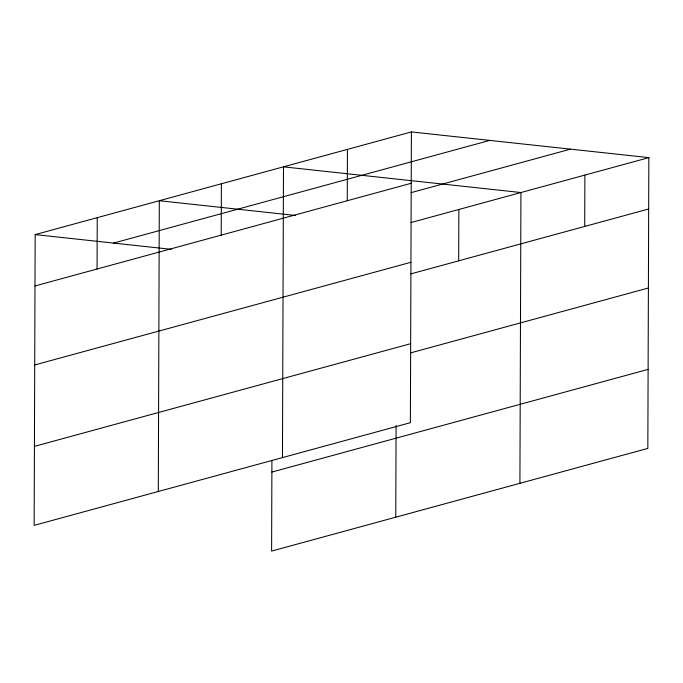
<?xml version="1.0" encoding="UTF-8"?>
<svg xmlns="http://www.w3.org/2000/svg" width="683" height="683" viewBox="0 0 683 683"><rect width="100%" height="100%" fill="white"/><g stroke="black" fill="none" stroke-linecap="round" stroke-linejoin="round"><path stroke-width="1.02" d="M411.397 131.921L35.166 234.602L34.15 525.372L410.381 422.692L411.397 131.921L648.85 157.628L647.834 448.398L271.603 551.079L271.919 460.436M97.063 269.017L97.242 217.664M158.302 491.487L159.318 200.717L295.346 215.444M221.215 235.131L221.394 183.778M282.463 457.601L283.479 166.84L520.933 192.538L519.917 483.308M347.254 200.734L347.434 149.381M395.764 517.193L396.08 425.5M458.677 260.829L458.856 209.485M584.708 226.432L584.887 175.087M113.523 243.088L489.754 140.408M34.987 285.955L411.217 183.275M411.021 192.666L570.493 149.15M411.021 222.538L648.85 157.628M34.713 364.961L410.935 262.281M410.842 273.883L648.671 208.981M34.423 446.366L410.654 343.686M410.568 352.889L648.398 287.987M271.885 472.064L648.107 369.383M35.166 234.602L171.194 249.329"/></g></svg>
